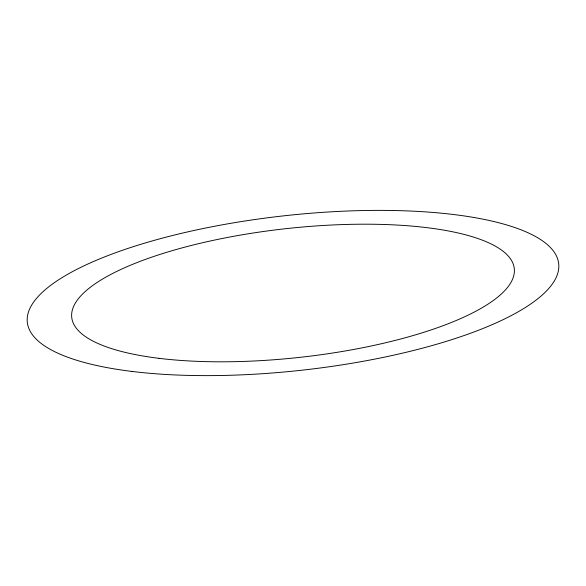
<?xml version="1.0" encoding="UTF-8"?>
<svg xmlns="http://www.w3.org/2000/svg" width="586" height="586" viewBox="0 0 586 586"><rect width="100%" height="100%" fill="white"/><g stroke="black" fill="none" stroke-linecap="round" stroke-linejoin="round"><path stroke-width="0.88" d="M132.048 371.443A267.311 77.711 -6.3 0 0 556.7 276.255A267.311 77.711 -6.3 0 0 190.252 231.309A267.311 77.711 -6.3 0 0 132.048 371.443M158.96 358.324A222.621 64.716 -6.3 0 0 512.618 279.053A222.621 64.716 -6.3 0 0 207.429 241.622A222.621 64.716 -6.3 0 0 158.96 358.324"/></g></svg>
